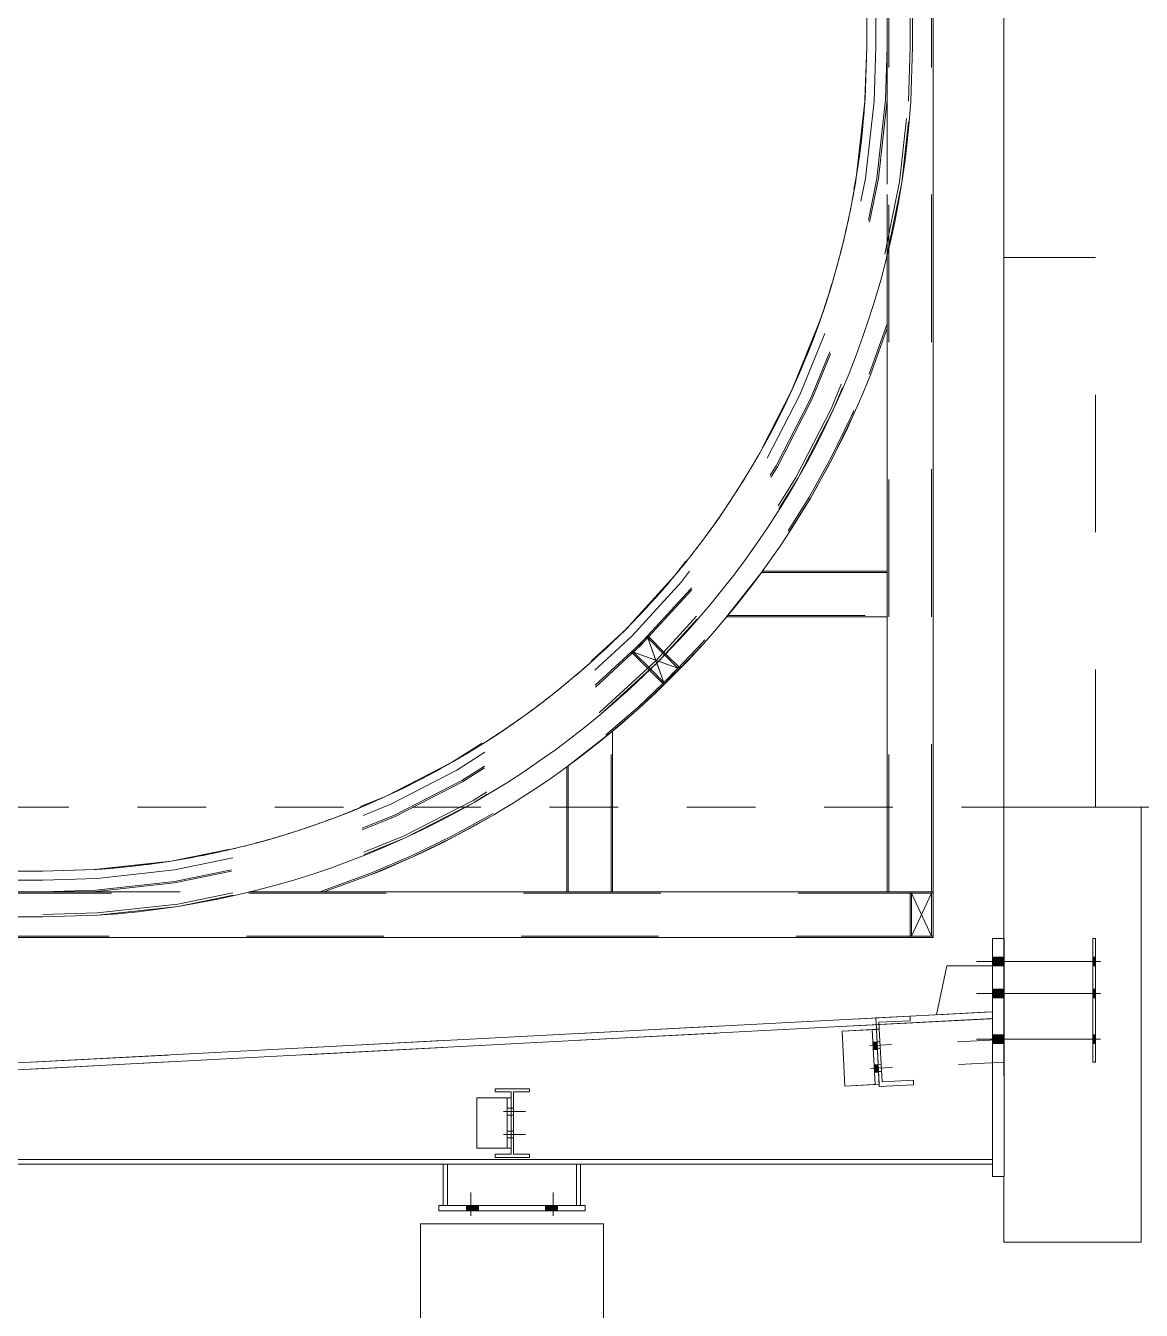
# Model space of a CAD drawing. Header units: millimetres. Extents: x 663313 to 1226001, y 1431724 to 1620898.
# Drawn here: x 663724.866 to 663727.304, y 1524734.779 to 1524737.584 of the extents above; entities that cross this region are included whole.
import ezdxf

# ---------------------------------------------------------------- set-up
doc = ezdxf.new("R2010")
doc.units = ezdxf.units.MM
for name, pattern in [('XKITLINE00', [0]), ('XKITLINE01', [4, 1, -1, 1, -1]), ('XKITLINE02', [4, 2, -2])]:
    doc.linetypes.add(name, pattern=pattern)
for name, color, linetype, lineweight in [('Bolt', 7, 'Continuous', 0), ('Part', 7, 'Continuous', 0), ('S-GRID', 7, 'Continuous', 9)]:
    doc.layers.add(name, color=color, linetype=linetype, lineweight=lineweight)

# ---------------------------------------------------------------- blocks, each defined once
blk = doc.blocks.new('*A2527981')
at = {"layer": 'S-GRID', "color": 7, "linetype": 'XKITLINE01', "lineweight": 0}
blk.add_line((170.447252, 18.482036), (412.473057, 18.482036), dxfattribs=at)
blk = doc.blocks.new('*A25671021')
at = {"layer": 'Part', "color": 7, "linetype": 'XKITLINE02', "lineweight": 0}
for q in [(215.067262, 41.815369), (215.067282, 18.482036)]:
    blk.add_line((215.067262, 18.482036), q, dxfattribs=at)
at = {"layer": 'Part', "color": 7, "linetype": 'XKITLINE00', "lineweight": 0}
for p, q in [((215.067282, 18.482036), (215.067282, 41.815369)), ((217.067282, 18.482036), (215.067262, 18.482036))]:
    blk.add_line(p, q, dxfattribs=at)
blk = doc.blocks.new('*A25891043')
at = {"layer": 'Part', "color": 7, "linetype": 'XKITLINE02', "lineweight": 0}
for p, q in [((213.067163, 33.482035), (213.067163, 29.548692)), ((213.067163, 33.482035), (213.067174, 33.482035)), ((213.067164, 29.548692), (213.067164, 33.482035)), ((213.067173, 33.482035), (213.067173, 29.548692)), ((213.700497, 29.548691), (213.700497, 33.482035)), ((213.700507, 29.548691), (213.700507, 33.482035)), ((213.73383, 29.54869), (213.73383, 33.482035)), ((213.067164, 29.548692), (213.043483, 28.795206)), ((213.043483, 28.795206), (213.067163, 29.548692)), ((213.043493, 28.795206), (213.067173, 29.548692)), ((213.675566, 28.755438), (213.700497, 29.548691)), ((213.700507, 29.548691), (213.675576, 28.755438)), ((213.73383, 29.54869), (213.708834, 28.753345)), ((194.067159, 17.548711), (194.067149, 17.548711)), ((194.067149, 17.548711), (194.067149, 16.882044)), ((201.820643, 17.57239), (201.067157, 17.548711)), ((201.067157, 17.548711), (201.820642, 17.57239)), ((201.067167, 17.548711), (201.820652, 17.57239)), ((194.067149, 16.915378), (201.067167, 16.915378)), ((194.067149, 16.882044), (194.067159, 16.882044)), ((201.067157, 16.915378), (201.86041, 16.940307)), ((201.862503, 16.907039), (201.067157, 16.882044)), ((201.860419, 16.940307), (201.067167, 16.915378))]:
    blk.add_line(p, q, dxfattribs=at)
at = {"layer": 'Part', "color": 7, "linetype": 'XKITLINE00', "lineweight": 0}
for p, q in [((213.067174, 29.548692), (213.067174, 33.482035)), ((213.067174, 33.482035), (213.73384, 33.482035)), ((213.73384, 29.54869), (213.73384, 33.482035)), ((213.067174, 29.548692), (213.043493, 28.795206)), ((213.708844, 28.753345), (213.73384, 29.54869)), ((194.067159, 17.548711), (201.067167, 17.548711)), ((194.067159, 17.548711), (194.067159, 16.882044)), ((201.820653, 17.57239), (201.067167, 17.548711)), ((194.067149, 16.882044), (201.067167, 16.882044)), ((201.067167, 16.882044), (201.862513, 16.907039))]:
    blk.add_line(p, q, dxfattribs=at)
at = {"layer": 'Part', "color": 7, "linetype": 'XKITLINE02', "lineweight": 0}
for centre, radius in [((201.067157, 29.548718), 12.000007), ((201.067157, 29.548718), 12.000007), ((201.067167, 29.548718), 12.000007), ((201.067157, 29.548718), 12.63334), ((201.067167, 29.548718), 12.63334), ((201.067157, 29.548718), 12.666674)]:
    blk.add_arc(centre, radius, 273.599995, 356.399881, dxfattribs=at)
at = {"layer": 'Part', "color": 7, "linetype": 'XKITLINE00', "lineweight": 0}
for radius in [12.000007, 12.666674]:
    blk.add_arc((201.067167, 29.548718), radius, 273.599995, 356.399881, dxfattribs=at)
blk = doc.blocks.new('*A25901044')
at = {"layer": 'Part', "color": 7, "linetype": 'XKITLINE02', "lineweight": 0}
for p, q in [((213.567163, 33.482035), (213.067157, 33.482035)), ((213.067163, 29.548702), (213.067163, 33.482035)), ((213.567163, 31.815368), (213.567163, 33.482035)), ((213.200491, 33.348701), (213.43383, 33.348701)), ((213.200497, 29.548702), (213.200497, 33.348701)), ((213.43383, 33.348701), (213.433824, 33.348701)), ((213.43383, 31.815368), (213.43383, 33.348701)), ((213.567163, 31.815368), (213.433824, 31.815368)), ((213.567157, 31.815368), (213.567163, 31.815368)), ((213.174518, 28.755143), (213.200497, 29.548702)), ((213.041974, 28.779243), (213.04147, 28.763864)), ((194.067143, 17.548711), (201.067145, 17.548711)), ((201.067145, 17.415378), (194.067143, 17.415378)), ((194.067149, 17.415378), (194.067149, 17.548711)), ((201.067145, 17.415378), (201.860703, 17.441354)), ((201.851983, 17.574402), (201.836615, 17.573899))]:
    blk.add_line(p, q, dxfattribs=at)
at = {"layer": 'Part', "color": 7, "linetype": 'XKITLINE00', "lineweight": 0}
for p, q in [((213.067163, 29.548702), (213.041974, 28.779243)), ((201.836615, 17.573899), (201.067145, 17.548711))]:
    blk.add_line(p, q, dxfattribs=at)
at = {"layer": 'Part', "color": 7, "linetype": 'XKITLINE02', "lineweight": 0}
for radius, start, end in [(12.133324, 273.749874, 356.249995), (11.999991, 355.099156, 356.249995), (11.999991, 351.178762, 352.64676), (11.999991, 347.398658, 348.969935), (11.999991, 343.665304, 345.292924), (11.999991, 339.953197, 341.615701), (11.999991, 336.252532, 337.938229), (11.999991, 332.55873, 334.260466), (11.999991, 328.869371, 330.582359), (11.999991, 325.183051, 326.903842), (11.999991, 321.498902, 323.224829), (11.999991, 317.816358, 319.545209), (11.999991, 314.135034, 315.864838), (11.999991, 310.454658, 312.183519), (11.999991, 306.775035, 308.500981), (11.999991, 303.096019, 304.816839), (11.999991, 299.417498, 301.130528), (11.999991, 295.739389, 297.44118), (11.999991, 292.061625, 293.747392), (11.999991, 288.384151, 290.046746), (11.999991, 284.706926, 286.334666), (11.999991, 281.029914, 282.601354), (11.999991, 273.749874, 274.901092), (11.999991, 277.353087, 278.821322)]:
    blk.add_arc((201.067172, 29.548702), radius, start, end, dxfattribs=at)
at = {"layer": 'Part', "color": 7, "linetype": 'XKITLINE00', "lineweight": 0}
for start, end in [(352.64676, 355.099156), (348.969935, 351.178762), (345.292924, 347.398658), (341.615701, 343.665304), (337.938229, 339.953197), (334.260466, 336.252532), (330.582359, 332.55873), (326.903842, 328.869371), (323.224829, 325.183051), (319.545209, 321.498902), (315.864838, 317.816358), (312.183519, 314.135034), (308.500981, 310.454658), (304.816839, 306.775035), (301.130528, 303.096019), (297.44118, 299.417498), (293.747392, 295.739389), (290.046746, 292.061625), (286.334666, 288.384151), (278.821322, 281.029914), (282.601354, 284.706926), (274.901092, 277.353087)]:
    blk.add_arc((201.067172, 29.548702), 11.999991, start, end, dxfattribs=at)
blk = doc.blocks.new('*A25911045')
at = {"layer": 'Part', "color": 7, "linetype": 'XKITLINE02', "lineweight": 0}
for p, q in [((196.067153, 17.248708), (196.06715, 17.248708)), ((196.06715, 17.248708), (196.06715, 16.582042)), ((196.06715, 17.248708), (204.07729, 17.248708)), ((196.067153, 17.227375), (196.06715, 17.227375)), ((196.06715, 17.227375), (214.033833, 17.227375)), ((196.067153, 17.248708), (196.067153, 16.882044)), ((214.03383, 17.248708), (214.03383, 16.582042)), ((196.06715, 16.603375), (196.067153, 16.603375)), ((214.033833, 16.603375), (196.06715, 16.603375)), ((196.06715, 16.582042), (196.067153, 16.582042))]:
    blk.add_line(p, q, dxfattribs=at)
at = {"layer": 'Part', "color": 7, "linetype": 'XKITLINE00', "lineweight": 0}
for p, q in [((204.07729, 17.248708), (214.033833, 17.248708)), ((214.033833, 16.582042), (214.033833, 17.248708)), ((196.067153, 16.882044), (196.067153, 16.582042)), ((196.06715, 16.582042), (196.067153, 16.582042)), ((196.067153, 16.582042), (214.033833, 16.582042))]:
    blk.add_line(p, q, dxfattribs=at)
blk = doc.blocks.new('*A25921046')
at = {"layer": 'Part', "color": 7, "linetype": 'XKITLINE02', "lineweight": 0}
for p, q in [((192.90724, 14.348718), (214.900841, 15.501354)), ((192.912474, 14.248855), (214.900841, 15.401217)), ((214.900854, 15.501354), (214.900841, 15.501354)), ((214.900841, 15.501354), (214.900841, 15.401217)), ((214.900841, 15.401217), (214.900854, 15.401217)), ((214.900854, 15.401217), (214.900854, 15.501354)), ((192.90724, 14.348718), (192.912474, 14.248855))]:
    blk.add_line(p, q, dxfattribs=at)
at = {"layer": 'Part', "color": 7, "linetype": 'XKITLINE00', "lineweight": 0}
for p, q in [((192.907254, 14.348718), (214.900854, 15.501354)), ((192.912488, 14.248855), (214.900854, 15.401217)), ((192.907254, 14.348718), (192.90724, 14.348718)), ((192.912488, 14.248855), (192.907254, 14.348718)), ((192.912474, 14.248855), (192.912488, 14.248855))]:
    blk.add_line(p, q, dxfattribs=at)
blk = doc.blocks.new('*A25931047')
at = {"layer": 'Part', "color": 7, "linetype": 'XKITLINE00', "lineweight": 0}
for p, q in [((192.90724, 13.348718), (214.900854, 13.348718)), ((214.900854, 13.282052), (192.90724, 13.282052)), ((192.907254, 13.348718), (192.907254, 13.282052))]:
    blk.add_line(p, q, dxfattribs=at)
at = {"layer": 'Part', "color": 7, "linetype": 'XKITLINE02', "lineweight": 0}
for p, q in [((192.90724, 13.348718), (192.907254, 13.348718)), ((192.90724, 13.282052), (192.90724, 13.348718)), ((192.90724, 13.282052), (192.907254, 13.282052)), ((214.900841, 13.282052), (214.900841, 13.348718)), ((214.900854, 13.348718), (214.900854, 13.282052))]:
    blk.add_line(p, q, dxfattribs=at)
blk = doc.blocks.new('*A25941048')
at = {"layer": 'Part', "color": 7, "linetype": 'XKITLINE02', "lineweight": 0}
for p, q in [((192.907247, 14.248585), (214.900848, 15.401217)), ((214.900847, 15.401217), (214.900847, 13.348718)), ((214.900848, 13.348718), (214.900848, 15.401217)), ((192.907247, 13.348718), (192.907247, 14.248585)), ((192.907248, 14.248585), (192.907248, 13.348718)), ((192.907247, 13.348718), (214.900848, 13.348718))]:
    blk.add_line(p, q, dxfattribs=at)
at = {"layer": 'Part', "color": 7, "linetype": 'XKITLINE00', "lineweight": 0}
blk.add_line((192.907248, 14.248585), (192.912488, 14.248859), dxfattribs=at)
blk = doc.blocks.new('*A26291083')
at = {"layer": 'Part', "color": 7, "linetype": 'XKITLINE00', "lineweight": 0}
for p, q in [((215.067194, 18.482036), (215.067195, 18.482036)), ((215.067195, 18.482036), (215.067195, 16.56808)), ((217.067195, 17.148703), (217.067195, 12.148703)), ((215.067195, 13.101413), (215.067195, 12.148703)), ((215.067194, 12.148703), (217.067195, 12.148703))]:
    blk.add_line(p, q, dxfattribs=at)
at = {"layer": 'Part', "color": 7, "linetype": 'XKITLINE02', "lineweight": 0}
for p, q in [((217.067195, 18.482036), (215.067195, 18.482036)), ((217.067195, 18.482036), (217.067195, 17.148703)), ((215.067195, 16.56808), (215.067195, 13.101413))]:
    blk.add_line(p, q, dxfattribs=at)
blk = doc.blocks.new('*A26801134')
at = {"layer": 'Part', "color": 7, "linetype": 'XKITLINE02', "lineweight": 0}
for p, q in [((216.400564, 26.482036), (215.067228, 26.482036)), ((215.06723, 26.482036), (215.06723, 18.482036)), ((216.400564, 18.482036), (216.400564, 26.482036)), ((215.067228, 18.482036), (216.400564, 18.482036))]:
    blk.add_line(p, q, dxfattribs=at)
blk = doc.blocks.new('*A26811135')
at = {"layer": 'Part', "color": 7, "linetype": 'XKITLINE00', "lineweight": 0}
for p, q in [((206.567262, 12.415369), (206.567279, 12.415369)), ((206.567279, -8.917981), (206.567279, 12.415369)), ((206.567279, 12.415369), (209.233946, 12.415369)), ((209.233946, 12.415369), (209.233928, 12.415369)), ((209.233946, -8.917981), (209.233946, 12.415369))]:
    blk.add_line(p, q, dxfattribs=at)
at = {"layer": 'Part', "color": 7, "linetype": 'XKITLINE02', "lineweight": 0}
for p, q in [((206.567262, -8.917981), (206.567262, 12.415369)), ((206.567262, 12.415369), (206.567279, 12.415369)), ((209.233928, -8.917981), (209.233928, 12.415369))]:
    blk.add_line(p, q, dxfattribs=at)
blk = doc.blocks.new('*A26821136')
at = {"layer": 'Part', "color": 7, "linetype": 'XKITLINE02', "lineweight": 0}
for p, q in [((213.342866, 28.776383), (213.367137, 29.548706)), ((213.367141, 29.548706), (213.34287, 28.776383)), ((213.367137, 29.548706), (213.367137, 25.452812)), ((213.367137, 29.548706), (213.367141, 29.548706)), ((213.367141, 29.548706), (213.367141, 26.538439)), ((213.367138, 28.869869), (213.364158, 28.775043)), ((213.364161, 28.775043), (213.367141, 28.869869)), ((213.367141, 28.869869), (213.367138, 28.869869)), ((213.103404, 24.783212), (213.367138, 25.51576)), ((213.367141, 25.51576), (213.103407, 24.783212)), ((213.367137, 25.452812), (213.123239, 24.775359)), ((213.367138, 25.51576), (213.367141, 25.51576)), ((205.100086, 17.248708), (205.832634, 17.512442)), ((205.832637, 17.512442), (205.100089, 17.248708)), ((205.840487, 17.492607), (205.163034, 17.248708)), ((201.06714, 17.248709), (201.839463, 17.27298)), ((201.06714, 17.248709), (204.07729, 17.248708)), ((201.839467, 17.27298), (201.067143, 17.248709)), ((201.840803, 17.251689), (201.745971, 17.248708)), ((201.745971, 17.248708), (201.745974, 17.248708)), ((201.745974, 17.248708), (201.840806, 17.251689))]:
    blk.add_line(p, q, dxfattribs=at)
at = {"layer": 'Part', "color": 7, "linetype": 'XKITLINE00', "lineweight": 0}
for p, q in [((213.367141, 26.538439), (213.367141, 25.452812)), ((213.123243, 24.775359), (213.367141, 25.452812)), ((213.367141, 25.452812), (213.367137, 25.452812)), ((205.163037, 17.248708), (205.840491, 17.492607)), ((204.07729, 17.248708), (205.163037, 17.248708))]:
    blk.add_line(p, q, dxfattribs=at)
at = {"layer": 'Part', "color": 7, "linetype": 'XKITLINE02', "lineweight": 0}
for centre, radius, start, end in [((201.06714, 29.548706), 12.299998, 273.600001, 356.399999), ((201.067143, 29.548706), 12.299998, 273.600001, 356.399999), ((201.06714, 29.548706), 12.321331, 273.600001, 356.399999), ((201.067143, 29.548706), 12.321331, 273.600001, 356.399999), ((201.06714, 29.548706), 12.945331, 291.600001, 338.399999), ((201.067143, 29.548706), 12.945331, 291.600001, 338.399999), ((201.06714, 29.548706), 12.966664, 291.600001, 338.399999)]:
    blk.add_arc(centre, radius, start, end, dxfattribs=at)
at = {"layer": 'Part', "color": 7, "linetype": 'XKITLINE00', "lineweight": 0}
blk.add_arc((201.067143, 29.548706), 12.966664, 291.600001, 338.399999, dxfattribs=at)
blk = doc.blocks.new('*A26831137')
at = {"layer": 'Part', "color": 7, "linetype": 'XKITLINE02', "lineweight": 0}
for p, q in [((213.367163, 31.398701), (213.73384, 31.398701)), ((213.367163, 31.398701), (213.367163, 17.248708)), ((213.367167, 31.398701), (213.367167, 26.538553)), ((213.388497, 17.248708), (213.388497, 31.398701)), ((213.3885, 17.248708), (213.3885, 31.398701)), ((214.012497, 31.398701), (214.012497, 17.248708)), ((214.0125, 17.248708), (214.0125, 31.398701)), ((214.03383, 31.398701), (214.03383, 17.248708))]:
    blk.add_line(p, q, dxfattribs=at)
at = {"layer": 'Part', "color": 7, "linetype": 'XKITLINE00', "lineweight": 0}
for p, q in [((213.73384, 31.398701), (214.033833, 31.398701)), ((214.03383, 31.398701), (214.033833, 31.398701)), ((214.033833, 31.398701), (214.033833, 17.248708)), ((213.367167, 26.538553), (213.367167, 17.248708)), ((213.367163, 17.248708), (213.367167, 17.248708)), ((213.367167, 17.248708), (214.033833, 17.248708)), ((214.03383, 17.248708), (214.033833, 17.248708))]:
    blk.add_line(p, q, dxfattribs=at)
blk = doc.blocks.new('*A26841138')
at = {"layer": 'Part', "color": 7, "linetype": 'XKITLINE02', "lineweight": 0}
for p, q in [((211.548303, 21.915375), (211.027503, 21.248708)), ((213.367166, 21.894042), (211.531637, 21.894042)), ((211.548306, 21.915375), (211.548303, 21.915375)), ((213.367163, 21.248708), (213.367163, 21.915375)), ((213.367163, 21.894042), (213.367166, 21.894042)), ((211.027507, 21.248708), (211.027503, 21.248708)), ((211.044169, 21.270042), (213.367166, 21.270042)), ((213.367166, 21.270042), (213.367163, 21.270042))]:
    blk.add_line(p, q, dxfattribs=at)
at = {"layer": 'Part', "color": 7, "linetype": 'XKITLINE00', "lineweight": 0}
for p, q in [((211.027507, 21.248708), (211.548306, 21.915375)), ((211.548303, 21.915375), (213.367167, 21.915375)), ((213.367163, 21.915375), (213.367167, 21.915375)), ((213.367167, 21.915375), (213.367167, 21.248708)), ((211.027503, 21.248708), (213.367167, 21.248708)), ((213.367167, 21.248708), (213.367163, 21.248708))]:
    blk.add_line(p, q, dxfattribs=at)
blk = doc.blocks.new('*A26851139')
at = {"layer": 'Part', "color": 7, "linetype": 'XKITLINE00', "lineweight": 0}
for p, q in [((214.900828, 16.56808), (215.067513, 16.56808)), ((214.900846, 13.101413), (214.900846, 16.56808)), ((215.067494, 16.56808), (215.067513, 16.56808)), ((215.067513, 16.56808), (215.067513, 13.101413)), ((215.067513, 13.101413), (214.900828, 13.101413)), ((215.067513, 13.101413), (215.067494, 13.101413))]:
    blk.add_line(p, q, dxfattribs=at)
at = {"layer": 'Part', "color": 7, "linetype": 'XKITLINE02', "lineweight": 0}
for p, q in [((214.900846, 16.56808), (214.900828, 16.56808)), ((214.900828, 13.101413), (214.900828, 16.56808)), ((215.067494, 13.101413), (215.067494, 16.56808)), ((214.900828, 13.101413), (214.900846, 13.101413))]:
    blk.add_line(p, q, dxfattribs=at)
blk = doc.blocks.new('*A26861140')
at = {"layer": 'Part', "color": 7, "linetype": 'XKITLINE02', "lineweight": 0}
for p, q in [((214.083361, 15.458539), (214.23417, 16.168047)), ((214.900837, 15.501381), (214.900837, 16.168047)), ((214.900837, 15.501381), (214.900837, 16.168047)), ((214.083361, 15.458539), (214.900837, 15.501381))]:
    blk.add_line(p, q, dxfattribs=at)
at = {"layer": 'Part', "color": 7, "linetype": 'XKITLINE00', "lineweight": 0}
for p, q in [((214.083362, 15.458539), (214.234171, 16.168047)), ((214.23417, 16.168047), (214.900837, 16.168047))]:
    blk.add_line(p, q, dxfattribs=at)
blk = doc.blocks.new('*A26871141')
at = {"layer": 'Part', "color": 7, "linetype": 'XKITLINE00', "lineweight": 0}
for p, q in [((216.360828, 16.56808), (216.400846, 16.56808)), ((216.360846, 14.76808), (216.360846, 16.56808)), ((216.400828, 16.56808), (216.400846, 16.56808)), ((216.400846, 16.56808), (216.400846, 14.76808)), ((216.400846, 14.76808), (216.360828, 14.76808)), ((216.400846, 14.76808), (216.400828, 14.76808))]:
    blk.add_line(p, q, dxfattribs=at)
at = {"layer": 'Part', "color": 7, "linetype": 'XKITLINE02', "lineweight": 0}
for p, q in [((216.360846, 16.56808), (216.360828, 16.56808)), ((216.360828, 14.76808), (216.360828, 16.56808)), ((216.400828, 14.76808), (216.400828, 16.56808)), ((216.360828, 14.76808), (216.360846, 14.76808))]:
    blk.add_line(p, q, dxfattribs=at)
blk = doc.blocks.new('*A26881142')
at = {"layer": 'Part', "color": 7, "linetype": 'XKITLINE02', "lineweight": 0}
for p, q in [((213.207996, 15.245757), (212.70868, 15.219589)), ((212.75055, 14.420685), (212.70868, 15.219589)), ((213.189941, 14.443713), (213.148073, 15.242617)), ((213.189946, 14.443713), (213.148077, 15.242617)), ((213.207991, 15.245757), (213.207996, 15.245757)), ((213.207991, 15.245757), (213.249859, 14.446853)), ((213.249864, 14.446853), (213.207996, 15.245757)), ((212.750549, 14.420685), (213.249864, 14.446853)), ((213.249859, 14.446853), (213.249864, 14.446853))]:
    blk.add_line(p, q, dxfattribs=at)
blk = doc.blocks.new('*A26891143')
at = {"layer": 'Part', "color": 7, "linetype": 'XKITLINE00', "lineweight": 0}
for p, q in [((212.708682, 15.219589), (213.148079, 15.242617)), ((212.750551, 14.420685), (212.708682, 15.219589)), ((213.208002, 15.245757), (213.148079, 15.242617)), ((213.189952, 14.443713), (213.148084, 15.242617)), ((213.208002, 15.245757), (213.207996, 15.245757)), ((213.24987, 14.446853), (213.208002, 15.245757)), ((213.189948, 14.443713), (212.750551, 14.420685)), ((213.24987, 14.446853), (213.189948, 14.443713)), ((213.249865, 14.446853), (213.24987, 14.446853))]:
    blk.add_line(p, q, dxfattribs=at)
at = {"layer": 'Part', "color": 7, "linetype": 'XKITLINE02', "lineweight": 0}
for p, q in [((213.148079, 15.242617), (213.207996, 15.245757)), ((213.148079, 15.242617), (213.189948, 14.443713)), ((213.249865, 14.446853), (213.207996, 15.245757)), ((213.189948, 14.443713), (213.249865, 14.446853))]:
    blk.add_line(p, q, dxfattribs=at)
blk = doc.blocks.new('*A26901144')
at = {"layer": 'Bolt'}
for points in [[(213.223, 14.953), (213.164, 14.95), (213.158, 15.054), (213.218, 15.057)], [(213.241, 14.62), (213.181, 14.617), (213.175, 14.721), (213.235, 14.724)]]:
    blk.add_hatch(color=7, dxfattribs=at).paths.add_polyline_path(points, flags=17)
at = {"layer": 'Bolt', "color": 7, "linetype": 'XKITLINE00', "lineweight": 0}
for p, q in [((213.158, 15.054), (213.218, 15.057)), ((214.389, 15.066), (215.055, 15.1)), ((213.164, 14.95), (213.223, 14.953)), ((213.175, 14.721), (213.235, 14.724)), ((213.181, 14.617), (213.241, 14.62)), ((214.406, 14.733), (215.072, 14.768))]:
    blk.add_line(p, q, dxfattribs=at)
blk = doc.blocks.new('*A26911145')
at = {"layer": 'Bolt'}
for points in [[(215.067, 16.171), (214.901, 16.171), (214.901, 16.298), (215.067, 16.298)], [(215.067, 16.171), (214.901, 16.171), (214.901, 16.298), (215.067, 16.298)], [(216.401, 16.171), (216.361, 16.171), (216.361, 16.298), (216.401, 16.298)], [(216.401, 16.171), (216.361, 16.171), (216.361, 16.298), (216.401, 16.298)], [(215.067, 15.705), (214.901, 15.705), (214.901, 15.831), (215.067, 15.831)], [(215.067, 15.705), (214.901, 15.705), (214.901, 15.831), (215.067, 15.831)], [(216.401, 15.705), (216.361, 15.705), (216.361, 15.831), (216.401, 15.831)], [(216.401, 15.705), (216.361, 15.705), (216.361, 15.831), (216.401, 15.831)], [(215.067, 15.038), (214.901, 15.038), (214.901, 15.165), (215.067, 15.165)], [(215.067, 15.038), (214.901, 15.038), (214.901, 15.165), (215.067, 15.165)], [(216.401, 15.038), (216.361, 15.038), (216.361, 15.165), (216.401, 15.165)], [(216.401, 15.038), (216.361, 15.038), (216.361, 15.165), (216.401, 15.165)]]:
    blk.add_hatch(color=7, dxfattribs=at).paths.add_polyline_path(points, flags=17)
at = {"layer": 'Bolt', "color": 7, "linetype": 'XKITLINE00', "lineweight": 0}
for p, q in [((215.067, 16.298), (214.901, 16.298)), ((215.067, 16.298), (214.901, 16.298)), ((216.401, 16.298), (216.361, 16.298)), ((216.401, 16.298), (216.361, 16.298)), ((216.471, 16.235), (214.667, 16.235)), ((216.471, 16.235), (214.668, 16.235)), ((215.067, 16.171), (214.901, 16.171)), ((215.067, 16.171), (214.901, 16.171)), ((216.401, 16.171), (216.361, 16.171)), ((216.401, 16.171), (216.361, 16.171)), ((216.471, 15.768), (214.667, 15.768)), ((216.471, 15.768), (214.668, 15.768)), ((215.067, 15.831), (214.901, 15.831)), ((215.067, 15.831), (214.901, 15.831)), ((216.401, 15.831), (216.361, 15.831)), ((216.401, 15.831), (216.361, 15.831)), ((215.067, 15.705), (214.901, 15.705)), ((215.067, 15.705), (214.901, 15.705)), ((216.401, 15.705), (216.361, 15.705)), ((216.401, 15.705), (216.361, 15.705)), ((215.067, 15.165), (214.901, 15.165)), ((215.067, 15.165), (214.901, 15.165)), ((216.401, 15.165), (216.361, 15.165)), ((216.401, 15.165), (216.361, 15.165)), ((216.471, 15.101), (214.667, 15.101)), ((216.471, 15.101), (214.668, 15.101)), ((215.067, 15.038), (214.901, 15.038)), ((215.067, 15.038), (214.901, 15.038)), ((216.401, 15.038), (216.361, 15.038)), ((216.401, 15.038), (216.361, 15.038))]:
    blk.add_line(p, q, dxfattribs=at)
blk = doc.blocks.new('*A26921146')
at = {"layer": 'Bolt', "color": 7, "linetype": 'XKITLINE02', "lineweight": 0}
for p, q in [((213.107673, 15.006885), (213.426708, 15.023493)), ((213.157802, 15.059562), (213.217721, 15.062682)), ((213.163001, 14.959698), (213.22292, 14.962817)), ((213.217714, 15.062681), (213.260989, 15.064934)), ((213.222914, 14.962816), (213.266188, 14.965069)), ((213.125002, 14.674002), (213.444037, 14.690611)), ((213.175131, 14.72668), (213.23505, 14.729799)), ((213.180331, 14.626815), (213.240249, 14.629934)), ((213.235043, 14.729799), (213.278318, 14.732051)), ((213.240243, 14.629934), (213.283518, 14.632187))]:
    blk.add_line(p, q, dxfattribs=at)
blk = doc.blocks.new('*A26931147')
at = {"layer": 'Part', "color": 7, "linetype": 'XKITLINE00', "lineweight": 0}
blk.add_line((213.199251, 15.412283), (213.698569, 15.438451), dxfattribs=at)
at = {"layer": 'Part', "color": 7, "linetype": 'XKITLINE02', "lineweight": 0}
for p, q in [((213.207977, 15.245844), (213.199254, 15.412283)), ((213.246014, 15.347975), (213.702058, 15.371875)), ((213.246017, 15.347975), (213.251251, 15.248112)), ((213.698569, 15.438451), (213.702058, 15.371875)), ((213.207977, 15.245844), (213.251257, 15.248112)), ((213.207983, 15.245844), (213.207977, 15.245844)), ((213.251597, 14.413653), (213.207983, 15.245844)), ((213.251251, 15.248112), (213.251257, 15.248112)), ((213.291381, 14.482496), (213.251257, 15.248112)), ((213.251587, 14.413653), (213.251597, 14.413653)), ((213.251597, 14.413653), (213.750911, 14.439821)), ((213.291372, 14.482496), (213.291381, 14.482496)), ((213.747422, 14.506396), (213.291381, 14.482496)), ((213.747413, 14.506396), (213.747422, 14.506396)), ((213.750911, 14.439821), (213.747422, 14.506396)), ((213.750902, 14.439821), (213.750911, 14.439821))]:
    blk.add_line(p, q, dxfattribs=at)
blk = doc.blocks.new('*A26941148')
at = {"layer": 'Part', "color": 7, "linetype": 'XKITLINE00', "lineweight": 0}
for p, q in [((213.700494, 17.248708), (213.7005, 17.248708)), ((214.033833, 17.248708), (213.7005, 17.248708)), ((213.7005, 17.248708), (213.7005, 16.582042)), ((213.721827, 17.227375), (213.721833, 17.227375)), ((214.0125, 16.603375), (213.721833, 17.227375)), ((213.721833, 16.603375), (214.0125, 17.227375)), ((213.721833, 16.603375), (213.721833, 17.227375)), ((213.721833, 17.227375), (214.0125, 17.227375)), ((214.012494, 17.227375), (214.0125, 17.227375)), ((214.0125, 17.227375), (214.0125, 16.603375)), ((214.033833, 16.582042), (214.033833, 17.248708)), ((213.700494, 16.582042), (214.033833, 16.582042)), ((213.721827, 16.603375), (213.721833, 16.603375)), ((214.0125, 16.603375), (213.721833, 16.603375)), ((214.012494, 16.603375), (214.0125, 16.603375))]:
    blk.add_line(p, q, dxfattribs=at)
at = {"layer": 'Part', "color": 7, "linetype": 'XKITLINE02', "lineweight": 0}
for p, q in [((213.721827, 16.603375), (214.012494, 17.227375)), ((214.012494, 16.603375), (213.721827, 17.227375))]:
    blk.add_line(p, q, dxfattribs=at)
blk = doc.blocks.new('*A26951149')
at = {"layer": 'Part', "color": 7, "linetype": 'XKITLINE02', "lineweight": 0}
for p, q in [((209.877877, 20.973665), (209.642175, 20.737963)), ((209.877871, 20.973665), (209.877877, 20.973665)), ((209.877877, 20.973665), (210.137267, 20.714275)), ((209.672345, 20.737963), (209.877877, 20.943495)), ((210.113573, 20.296728), (209.877871, 20.943495)), ((209.877871, 20.943495), (209.877877, 20.943495)), ((209.877877, 20.943495), (210.008382, 20.58539)), ((209.877877, 20.943495), (210.122182, 20.69919)), ((209.642169, 20.737963), (209.642175, 20.737963)), ((209.642175, 20.737963), (209.901564, 20.478573)), ((209.672339, 20.737963), (210.319106, 20.502261)), ((209.672339, 20.737963), (209.672345, 20.737963)), ((209.672345, 20.737963), (210.03045, 20.607458)), ((209.672345, 20.737963), (209.916649, 20.493658))]:
    blk.add_line(p, q, dxfattribs=at)
at = {"layer": 'Part', "color": 7, "linetype": 'XKITLINE00', "lineweight": 0}
for p, q in [((210.008382, 20.58539), (210.113579, 20.296728)), ((210.03045, 20.607458), (210.319112, 20.502261)), ((210.122182, 20.69919), (210.319112, 20.502261)), ((210.137267, 20.714275), (210.349282, 20.502261)), ((209.901564, 20.478573), (210.113579, 20.266558)), ((209.916649, 20.493658), (210.113579, 20.296728)), ((210.319112, 20.502261), (210.113579, 20.296728)), ((210.113579, 20.266558), (210.349282, 20.502261)), ((210.319106, 20.502261), (210.319112, 20.502261)), ((210.349282, 20.502261), (210.349276, 20.502261)), ((210.113573, 20.296728), (210.113579, 20.296728)), ((210.113573, 20.266558), (210.113579, 20.266558))]:
    blk.add_line(p, q, dxfattribs=at)
blk = doc.blocks.new('*A26961150')
at = {"layer": 'Part', "color": 7, "linetype": 'XKITLINE02', "lineweight": 0}
for p, q in [((209.367163, 19.588368), (208.700496, 19.067563)), ((209.34583, 17.248708), (209.34583, 19.571702)), ((209.34583, 19.571702), (209.345833, 19.571702)), ((209.345833, 17.248708), (209.345833, 19.571702)), ((209.367163, 17.248708), (209.367163, 19.588368)), ((208.72183, 17.248708), (208.72183, 19.084229)), ((208.72183, 19.084229), (208.721833, 19.084229)), ((208.721833, 17.248708), (208.721833, 19.084229)), ((208.700496, 17.248708), (208.700496, 19.067563)), ((208.700496, 17.248708), (208.7005, 17.248708))]:
    blk.add_line(p, q, dxfattribs=at)
at = {"layer": 'Part', "color": 7, "linetype": 'XKITLINE00', "lineweight": 0}
for p, q in [((208.7005, 19.067563), (209.367167, 19.588368)), ((209.367167, 19.588368), (209.367163, 19.588368)), ((209.367167, 17.248708), (209.367167, 19.588368)), ((208.700496, 19.067563), (208.7005, 19.067563)), ((208.7005, 17.248708), (208.7005, 19.067563)), ((208.7005, 17.248708), (208.700496, 17.248708)), ((209.367167, 17.248708), (208.7005, 17.248708)), ((209.367163, 17.248708), (209.367167, 17.248708))]:
    blk.add_line(p, q, dxfattribs=at)
blk = doc.blocks.new('*A26971151')
at = {"layer": 'Bolt'}
for points in [[(207.321, 12.602), (207.321, 12.682), (207.414, 12.682), (207.414, 12.602)], [(207.321, 12.602), (207.321, 12.682), (207.414, 12.682), (207.414, 12.602)], [(208.387, 12.602), (208.387, 12.682), (208.481, 12.682), (208.481, 12.602)], [(208.387, 12.602), (208.387, 12.682), (208.481, 12.682), (208.481, 12.602)]]:
    blk.add_hatch(color=7, dxfattribs=at).paths.add_polyline_path(points, flags=17)
at = {"layer": 'Bolt', "color": 7, "linetype": 'XKITLINE00', "lineweight": 0}
for p, q in [((207.321, 12.682), (207.321, 12.602)), ((207.321, 12.682), (207.321, 12.602)), ((207.367, 12.682), (207.367, 12.602)), ((207.367, 12.682), (207.367, 12.602)), ((207.414, 12.682), (207.414, 12.602)), ((207.414, 12.682), (207.414, 12.602)), ((208.387, 12.682), (208.387, 12.602)), ((208.387, 12.682), (208.387, 12.602)), ((208.434, 12.682), (208.434, 12.602)), ((208.434, 12.682), (208.434, 12.602)), ((208.481, 12.682), (208.481, 12.602)), ((208.481, 12.682), (208.481, 12.602))]:
    blk.add_line(p, q, dxfattribs=at)
blk = doc.blocks.new('*A26981152')
at = {"layer": 'Part', "color": 7, "linetype": 'XKITLINE00', "lineweight": 0}
for p, q in [((206.83393, 12.682036), (208.967277, 12.682036)), ((206.83393, 12.602036), (208.967277, 12.602036)), ((206.833944, 12.602036), (206.833944, 12.682036)), ((208.967277, 12.602036), (208.967277, 12.682036))]:
    blk.add_line(p, q, dxfattribs=at)
at = {"layer": 'Part', "color": 7, "linetype": 'XKITLINE02', "lineweight": 0}
for p, q in [((206.833944, 12.682036), (206.83393, 12.682036)), ((206.83393, 12.682036), (206.83393, 12.602036)), ((206.83393, 12.602036), (206.833944, 12.602036)), ((208.967263, 12.602036), (208.967263, 12.682036))]:
    blk.add_line(p, q, dxfattribs=at)
blk = doc.blocks.new('*A26991153')
at = {"layer": 'Part', "color": 7, "linetype": 'XKITLINE00', "lineweight": 0}
for p, q in [((206.899994, 13.281836), (206.900004, 13.281836)), ((206.900004, 12.682036), (206.900004, 13.281836)), ((206.900004, 13.281836), (208.84, 13.281836)), ((206.960004, 12.682036), (206.960004, 13.281836)), ((208.84, 13.281836), (208.840004, 13.281836)), ((208.840004, 12.682036), (208.840004, 13.281836)), ((208.840004, 13.281836), (208.900004, 13.281836)), ((208.900004, 13.281836), (208.899994, 13.281836)), ((208.900004, 12.682036), (208.900004, 13.281836))]:
    blk.add_line(p, q, dxfattribs=at)
at = {"layer": 'Part', "color": 7, "linetype": 'XKITLINE02', "lineweight": 0}
for p, q in [((206.899994, 12.681836), (206.899994, 13.281836)), ((206.899994, 13.281836), (206.900004, 13.281836)), ((206.959994, 12.681836), (206.959994, 13.281836)), ((206.959999, 12.681836), (206.959999, 13.281836)), ((206.96, 12.681836), (206.96, 13.281836)), ((208.839994, 12.681836), (208.839994, 13.281836)), ((208.839999, 12.681836), (208.839999, 13.281836)), ((208.84, 12.681836), (208.84, 13.281836)), ((208.899994, 12.681836), (208.899994, 13.281836)), ((206.900004, 12.681836), (206.899994, 12.681836)), ((206.899994, 12.681836), (208.900004, 12.681836)), ((206.900004, 12.681836), (206.900004, 12.682036)), ((206.960004, 12.681836), (206.960004, 12.682036)), ((208.840004, 12.681836), (208.840004, 12.682036)), ((208.900004, 12.681836), (208.900004, 12.682036))]:
    blk.add_line(p, q, dxfattribs=at)
blk = doc.blocks.new('*A27001154')
at = {"layer": 'Part', "color": 7, "linetype": 'XKITLINE02', "lineweight": 0}
for p, q in [((207.38998, 13.515385), (207.38998, 14.248718)), ((207.38998, 14.248718), (207.88998, 14.248718)), ((207.38998, 13.515385), (207.38998, 14.248718)), ((207.829975, 13.515385), (207.829975, 14.248718)), ((207.82998, 13.515385), (207.82998, 14.248718)), ((207.889975, 14.248718), (207.889975, 13.515385)), ((207.88998, 13.515385), (207.88998, 14.248718)), ((207.38998, 13.515385), (207.88998, 13.515385))]:
    blk.add_line(p, q, dxfattribs=at)
blk = doc.blocks.new('*A27011155')
at = {"layer": 'Part', "color": 7, "linetype": 'XKITLINE02', "lineweight": 0}
for p, q in [((207.389981, 14.248718), (207.389981, 13.515385)), ((207.829982, 13.515385), (207.829982, 14.248718)), ((207.889981, 13.515385), (207.889981, 14.248718))]:
    blk.add_line(p, q, dxfattribs=at)
at = {"layer": 'Part', "color": 7, "linetype": 'XKITLINE00', "lineweight": 0}
for p, q in [((207.389982, 14.248718), (207.889986, 14.248718)), ((207.389982, 13.515385), (207.389982, 14.248718)), ((207.829986, 13.515385), (207.829986, 14.248718)), ((207.889986, 14.248718), (207.889986, 13.515385)), ((207.389982, 13.515385), (207.889986, 13.515385))]:
    blk.add_line(p, q, dxfattribs=at)
blk = doc.blocks.new('*A27021156')
at = {"layer": 'Bolt', "color": 7, "linetype": 'XKITLINE02', "lineweight": 0}
for p, q in [((207.777177, 14.048718), (208.096644, 14.048718)), ((207.829977, 14.098718), (207.889977, 14.098718)), ((207.889977, 14.098718), (207.92331, 14.098718)), ((207.829978, 13.998718), (207.889978, 13.998718)), ((207.889978, 13.998718), (207.923311, 13.998718)), ((207.777177, 13.715385), (208.096644, 13.715385)), ((207.829977, 13.765385), (207.889977, 13.765385)), ((207.829978, 13.665385), (207.889978, 13.665385)), ((207.889977, 13.765385), (207.92331, 13.765385)), ((207.889978, 13.665385), (207.923311, 13.665385))]:
    blk.add_line(p, q, dxfattribs=at)
blk = doc.blocks.new('*A27031157')
at = {"layer": 'Bolt'}
for points in [[(207.364, 12.682), (207.364, 12.602), (207.237, 12.602), (207.237, 12.682)], [(207.364, 12.682), (207.364, 12.602), (207.237, 12.602), (207.237, 12.682)], [(208.564, 12.682), (208.564, 12.602), (208.437, 12.602), (208.437, 12.682)], [(208.564, 12.682), (208.564, 12.602), (208.437, 12.602), (208.437, 12.682)]]:
    blk.add_hatch(color=7, dxfattribs=at).paths.add_polyline_path(points, flags=17)
at = {"layer": 'Bolt', "color": 7, "linetype": 'XKITLINE00', "lineweight": 0}
for p, q in [((207.301, 12.532), (207.301, 12.869)), ((207.301, 12.532), (207.301, 12.869)), ((208.501, 12.532), (208.501, 12.869)), ((208.501, 12.532), (208.501, 12.869)), ((207.237, 12.602), (207.237, 12.682)), ((207.237, 12.602), (207.237, 12.682)), ((207.364, 12.602), (207.364, 12.682)), ((207.364, 12.602), (207.364, 12.682)), ((208.437, 12.602), (208.437, 12.682)), ((208.437, 12.602), (208.437, 12.682)), ((208.564, 12.602), (208.564, 12.682)), ((208.564, 12.602), (208.564, 12.682))]:
    blk.add_line(p, q, dxfattribs=at)
blk = doc.blocks.new('*A27041158')
at = {"layer": 'Part', "color": 7, "linetype": 'XKITLINE02', "lineweight": 0}
for p, q in [((207.656636, 14.382052), (208.156646, 14.382052)), ((207.656636, 14.335385), (207.889979, 14.335385)), ((207.656646, 14.335385), (207.656646, 14.382052)), ((207.889979, 14.335385), (207.889979, 13.428718)), ((207.923303, 14.335385), (208.156646, 14.335385)), ((207.923313, 13.428718), (207.923313, 14.335385)), ((208.156646, 14.335385), (208.156646, 14.382052)), ((207.889979, 13.428718), (207.656636, 13.428718)), ((207.656636, 13.382052), (208.156646, 13.382052)), ((207.656646, 13.382052), (207.656646, 13.428718)), ((208.156646, 13.428718), (207.923303, 13.428718)), ((208.156646, 13.382052), (208.156646, 13.428718))]:
    blk.add_line(p, q, dxfattribs=at)

msp = doc.modelspace()

# ---------------------------------------------------------------- block references
at = {"color": 7, "lineweight": 0, "xscale": 0.15, "yscale": 0.15, "zscale": 0.15}
for name in ['*A25671021', '*A25891043', '*A25901044', '*A26831137', '*A26821136', '*A26801134', '*A26841138', '*A26951149', '*A2527981', '*A26961150', '*A26291083', '*A25911045', '*A26941148', '*A26851139', '*A26871141', '*A26861140', '*A26911145', '*A25921046', '*A26931147', '*A25941048', '*A26881142', '*A26891143', '*A26921146', '*A26901144', '*A27041158', '*A27001154', '*A27011155', '*A27021156', '*A25931047', '*A26991153', '*A27031157', '*A26981152', '*A26971151', '*A26811135']:
    msp.add_blockref(name, (663694.7436, 1524733.1057), dxfattribs=at)

doc.saveas('drawing.dxf')
